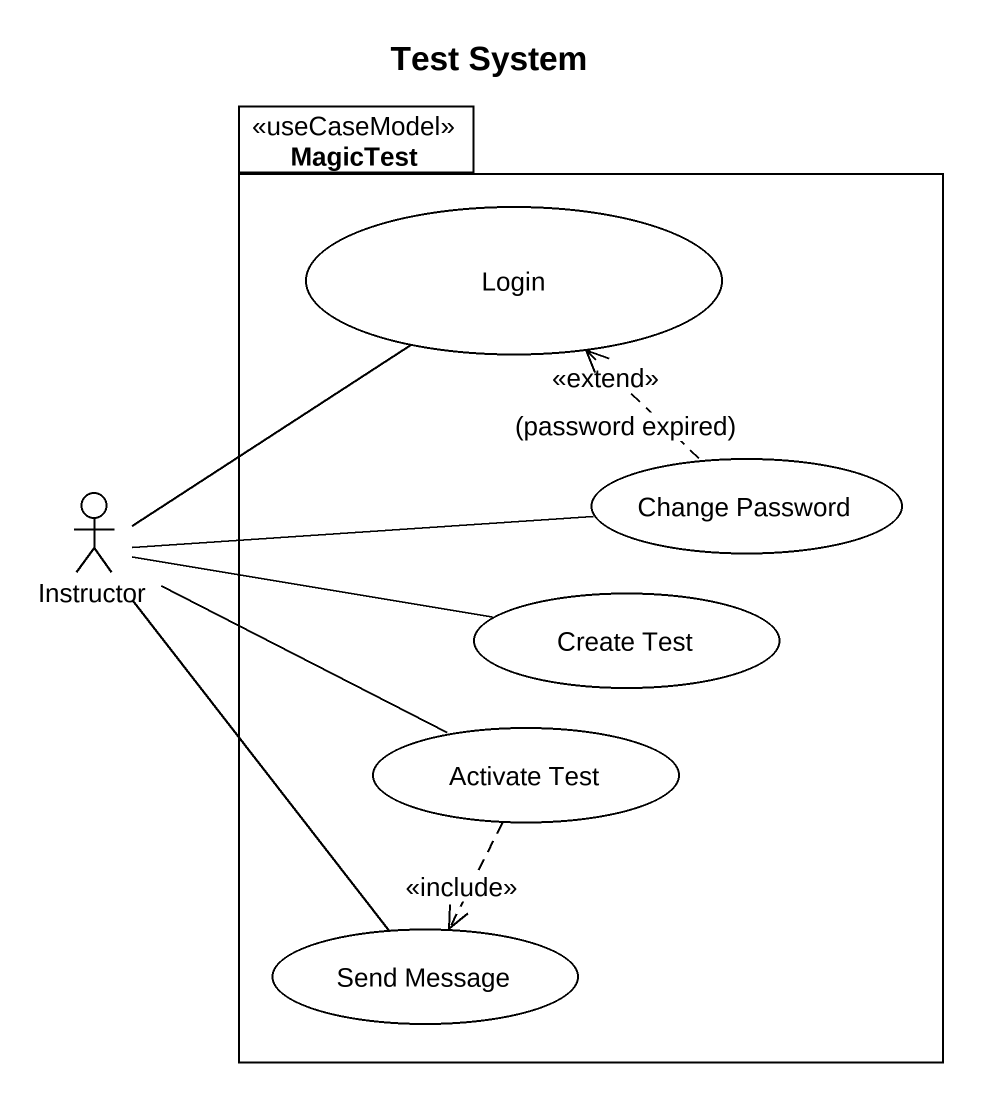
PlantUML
@startuml
title Test System
package MagicTest <<useCaseModel>> {
  usecase Login
  usecase "Change Password" as Change_Password
  usecase "Create Test" as Create_Test
  usecase "Activate Test" as Activate_Test
  usecase "Send Message" as Send_Message
}
actor Instructor
Change_Password .up.> Login : <<extend>>\n(password expired)
Instructor -up- Login
Instructor -right- Change_Password
Instructor -right- Create_Test
Instructor -right- Activate_Test
Instructor -- Send_Message
Activate_Test ..> Send_Message : <<include>>
@enduml
